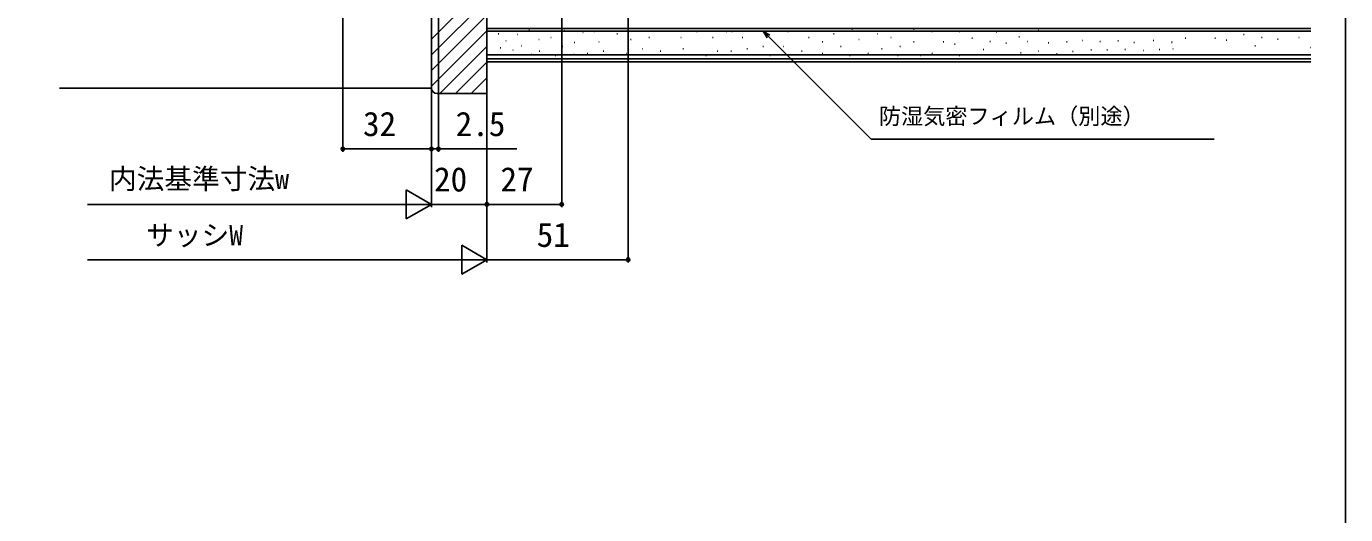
# Model space of a CAD drawing. Units: millimetres, scale not verified. Extents: x -525 to 525, y -783 to 778.
# Drawn here: x 48.7 to 525, y -234.7 to -58.5 of the extents above; entities that cross this region are included whole.
import ezdxf
from ezdxf.enums import TextEntityAlignment as Align

# ---------------------------------------------------------------- set-up
doc = ezdxf.new("R2010")
doc.units = ezdxf.units.MM
doc.header["$LTSCALE"] = 4
for name, color, linetype in [('0-7_YKK_D', 6, 'Continuous'), ('0-8_YKK_ZWAK', 7, 'Continuous'), ('0-9_YSS_K', 3, 'Continuous'), ('0-A_YSS_KE', 3, 'Continuous')]:
    doc.layers.add(name, color=color, linetype=linetype)
doc.styles.add('ＭＳ ゴシック', font='')
doc.styles.get('ＭＳ ゴシック').set_extended_font_data('MS Gothic')

msp = doc.modelspace()

# ---------------------------------------------------------------- linework, layer by layer
at = {"layer": '0-7_YKK_D'}
for p, q in [((242, 45.1), (242, -123.7)), ((266, 46.5), (266, -143.7)), ((163, 24), (163, -103.7)), ((215, 18.5), (215, -143.7)), ((215, 18.1), (215, -123.7)), ((215, 18.1), (215, -143.7)), ((195, 4.6), (195, -123.7)), ((197.5, 4.6), (197.5, -103.7)), ((163, -102.7), (195, -102.7)), ((195, -102.7), (192.45, -102.7)), ((195, -102.7), (197.5, -102.7)), ((197.5, -102.7), (225.827, -102.7)), ((195, -122.7), (185.907, -117.45)), ((185.907, -117.45), (185.907, -127.95)), ((184.5, -122.7), (70.751, -122.7)), ((195, -122.7), (176.813, -122.7)), ((195, -122.7), (185.907, -127.95)), ((195, -122.7), (215, -122.7)), ((215, -122.7), (242, -122.7)), ((215, -142.7), (205.907, -137.45)), ((205.907, -137.45), (205.907, -147.95)), ((204.5, -142.7), (70.751, -142.7)), ((215, -142.7), (196.813, -142.7)), ((215, -142.7), (205.907, -147.95)), ((266, -142.7), (215, -142.7))]:
    msp.add_line(p, q, dxfattribs=at)
for points in [[(316.138, -62.552), (314.818, -60.266), (317.104, -61.586)], [(314.818, -60.266), (316.621, -62.069), (353.697, -99.145), (477.605, -99.145)]]:
    msp.add_lwpolyline(points, dxfattribs=at)
for centre in [(163, -102.7), (195, -102.7), (195, -102.7), (197.5, -102.7), (215, -122.7), (242, -122.7), (266, -142.7)]:
    msp.add_circle(centre, 0.637, dxfattribs=at)
at = {"layer": '0-8_YKK_ZWAK'}
msp.add_lwpolyline([(-525, -782.7), (525, -782.7), (525, 747.3)], dxfattribs=at)
at = {"layer": '0-9_YSS_K'}
for p, q in [((195, -63.102), (215, -43.102)), ((195, -68.759), (215, -48.759)), ((195, -74.416), (215, -54.416)), ((195, -80.073), (215, -60.073)), ((512.5, -59.2), (215, -59.2)), ((219.117, -61.148), (219.317, -61.148)), ((225.993, -61.439), (226.193, -61.439)), ((230.184, -59.53), (230.384, -59.53)), ((242.982, -59.919), (243.182, -59.919)), ((249.608, -60.699), (249.808, -60.699)), ((253.699, -60.266), (253.899, -60.266)), ((261.94, -61.09), (262.14, -61.09)), ((290.717, -60.266), (290.917, -60.266)), ((301.431, -60.266), (301.631, -60.266)), ((303.424, -60.266), (303.624, -60.266)), ((314.618, -60.266), (314.818, -60.266)), ((323.684, -60.266), (323.884, -60.266)), ((340.167, -61.09), (340.367, -61.09)), ((346.76, -59.442), (346.96, -59.442)), ((355.826, -61.09), (356.026, -61.09)), ((369.013, -59.442), (369.213, -59.442)), ((375.606, -60.266), (375.806, -60.266)), ((385.496, -60.266), (385.696, -60.266)), ((398.884, -60.417), (399.084, -60.417)), ((414.075, -59.833), (414.275, -59.833)), ((488.194, -61.349), (488.394, -61.349)), ((198.029, -82.7), (215, -65.729)), ((219.831, -66.2), (220.031, -66.2)), ((221.792, -63.68), (221.992, -63.68)), ((227.455, -65.487), (227.655, -65.487)), ((233.692, -63.148), (233.892, -63.148)), ((238.04, -62.414), (238.24, -62.414)), ((242.161, -65.711), (242.361, -65.711)), ((246.49, -64.317), (246.69, -64.317)), ((255.347, -64.062), (255.547, -64.062)), ((266.885, -63.238), (267.085, -63.238)), ((271.006, -66.535), (271.206, -66.535)), ((273.479, -62.414), (273.679, -62.414)), ((284.948, -62.414), (285.148, -62.414)), ((285.772, -66.535), (285.972, -66.535)), ((296.486, -62.414), (296.686, -62.414)), ((307.201, -62.414), (307.401, -62.414)), ((308.849, -66.535), (309.049, -66.535)), ((314.618, -65.711), (314.818, -65.711)), ((322.035, -65.711), (322.235, -65.711)), ((331.101, -62.414), (331.301, -62.414)), ((336.046, -64.062), (336.246, -64.062)), ((342.639, -65.711), (342.839, -65.711)), ((349.233, -63.238), (349.433, -63.238)), ((357.474, -66.535), (357.674, -66.535)), ((360.771, -62.414), (360.971, -62.414)), ((364.068, -65.711), (364.268, -65.711)), ((369.013, -64.062), (369.213, -64.062)), ((379.727, -64.062), (379.927, -64.062)), ((383.847, -64.887), (384.047, -64.887)), ((390.12, -62.754), (390.32, -62.754)), ((396.546, -63.923), (396.746, -63.923)), ((402.389, -64.507), (402.589, -64.507)), ((407.063, -62.17), (407.263, -62.17)), ((409.985, -63.923), (410.185, -63.923)), ((417.605, -64.429), (417.805, -64.429)), ((424.263, -64.069), (424.463, -64.069)), ((429.842, -63.53), (430.042, -63.53)), ((436.32, -63.89), (436.52, -63.89)), ((442.798, -63.71), (442.998, -63.71)), ((448.556, -64.249), (448.756, -64.249)), ((455.574, -63.53), (455.774, -63.53)), ((462.142, -64.306), (462.342, -64.306)), ((462.233, -64.069), (462.433, -64.069)), ((462.592, -66.589), (462.792, -66.589)), ((467.087, -62.657), (467.287, -62.657)), ((477.801, -62.657), (478.001, -62.657)), ((481.922, -63.481), (482.122, -63.481)), ((492.284, -65.439), (492.484, -65.439)), ((494.621, -62.518), (494.821, -62.518)), ((500.463, -63.102), (500.663, -63.102)), ((508.059, -62.518), (508.259, -62.518)), ((512.149, -66.023), (512.349, -66.023)), ((203.686, -82.7), (215, -71.386)), ((512.5, -68.7), (215, -68.7)), ((512.5, -71.2), (215, -71.2)), ((224.313, -67.041), (224.513, -67.041)), ((230.963, -68.605), (231.163, -68.605)), ((233.919, -67.359), (234.119, -67.359)), ((239.688, -69.007), (239.888, -69.007)), ((246.3, -68.605), (246.5, -68.605)), ((251.226, -68.183), (251.426, -68.183)), ((256.995, -67.359), (257.195, -67.359)), ((265.237, -68.183), (265.437, -68.183)), ((277.599, -67.359), (277.799, -67.359)), ((294.014, -69.007), (294.214, -69.007)), ((298.135, -67.359), (298.335, -67.359)), ((303.08, -67.359), (303.28, -67.359)), ((317.09, -69.007), (317.29, -69.007)), ((328.629, -67.359), (328.829, -67.359)), ((336.046, -68.183), (336.246, -68.183)), ((345.936, -69.007), (346.136, -69.007)), ((352.529, -68.183), (352.729, -68.183)), ((363.243, -69.007), (363.443, -69.007)), ((371.485, -69.007), (371.685, -69.007)), ((375.606, -68.183), (375.806, -68.183)), ((385.496, -69.007), (385.696, -69.007)), ((394.209, -66.844), (394.409, -66.844)), ((407.648, -68.012), (407.848, -68.012)), ((414.075, -67.428), (414.275, -67.428)), ((420.664, -68.388), (420.864, -68.388)), ((426.423, -67.489), (426.623, -67.489)), ((433.081, -66.949), (433.281, -66.949)), ((438.839, -66.949), (439.039, -66.949)), ((445.317, -66.769), (445.517, -66.769)), ((451.975, -67.129), (452.175, -67.129)), ((457.734, -66.769), (457.934, -66.769)), ((60.751, -80.7), (195, -80.7)), ((209.343, -82.7), (215, -77.043))]:
    msp.add_line(p, q, dxfattribs=at)
at = {"layer": '0-A_YSS_KE'}
for p, q in [((215, -70.2), (215, -57.7)), ((215, -60.2), (512.5, -60.2)), ((512.5, -70.2), (215, -70.2))]:
    msp.add_line(p, q, dxfattribs=at)
for points in [[(195, -80.7), (195, 5.3), (198, 5.3), (198, 17.3), (200, 19.3), (215, 19.3)], [(215, 19.3), (215, -82.7), (197, -82.7)]]:
    msp.add_lwpolyline(points, dxfattribs=at)
msp.add_arc((197, -80.7), 2, 180.00002, 270, dxfattribs=at)

# ---------------------------------------------------------------- texts
at = {"layer": '0-7_YKK_D', "style": 'ＭＳ ゴシック'}
for s, height, p in [('32', 8.798, (170.273, -100.7)), ('2.5', 8.798, (203.714, -100.7)), ('防湿気密フィルム（別途）', 5.865, (356.485, -95.56)), ('内法基準寸法w', 7.331, (78.563, -119.336)), ('20', 8.798, (195.916, -120.7)), ('27', 8.798, (219.875, -120.7)), ('サッシW', 7.331, (91.981, -139.677)), ('51', 8.798, (232.966, -140.7))]:
    msp.add_text(s, height=height, dxfattribs=at).set_placement(p, align=Align.BOTTOM_LEFT)

doc.saveas('drawing.dxf')
